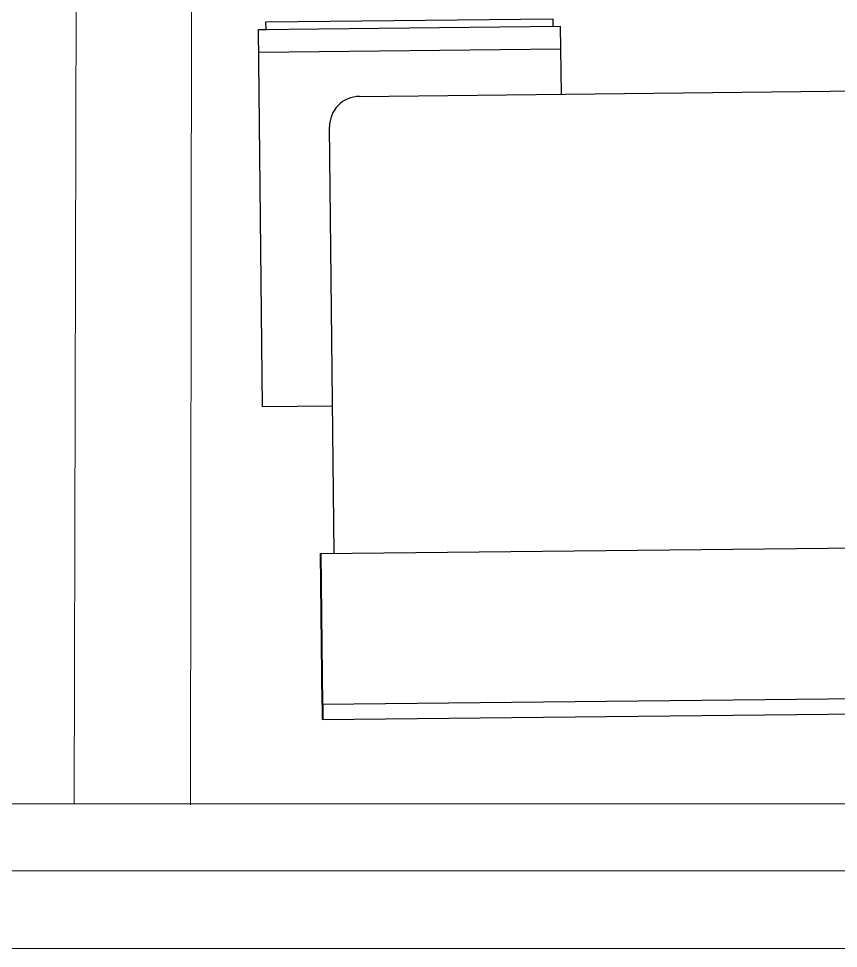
# Model space of a CAD drawing. Header units: inches. Extents: x 164.3 to 247.9, y 15.6 to 56.7.
# Drawn here: x 240.801 to 241.654, y 26.065 to 27.032 of the extents above; entities that cross this region are included whole.
import ezdxf

# ---------------------------------------------------------------- set-up
doc = ezdxf.new("R2010")
doc.units = ezdxf.units.IN
doc.header["$MEASUREMENT"] = 0
doc.layers.get('0').update_dxf_attribs({"lineweight": 0})
doc.layers.add('WALL 1 100', color=250, linetype='Continuous', lineweight=9)
doc.layers.add('провода', color=1, linetype='Continuous', lineweight=5)

msp = doc.modelspace()

# ---------------------------------------------------------------- linework, layer by layer
at = {"color": 7, "linetype": 'ByBlock', "lineweight": -2}
for p, q in [((241.05056, 27.02051), (241.36443, 27.0239)), ((241.05832, 27.02844), (241.3565, 27.03166)), ((241.05841, 27.0206), (241.05832, 27.02844)), ((241.3565, 27.03166), (241.35658, 27.02382)), ((241.36443, 27.0239), (241.36519, 26.95335)), ((241.05056, 27.02051), (241.05841, 27.0206)), ((241.0548, 26.62817), (241.05056, 27.02051)), ((241.05081, 26.99697), (241.36468, 27.00036)), ((241.15547, 26.95108), (242.34818, 26.96397)), ((241.12921, 26.47574), (241.12442, 26.91935)), ((241.12756, 26.62896), (241.0548, 26.62817)), ((241.11502, 26.47559), (241.8997, 26.48407)), ((241.11671, 26.31865), (241.11502, 26.47559)), ((241.11717, 26.31864), (241.11548, 26.47557)), ((241.11743, 26.31837), (241.11574, 26.4753)), ((241.90139, 26.32714), (241.11671, 26.31865)), ((241.11671, 26.31865), (241.11688, 26.30296)), ((241.11717, 26.31864), (241.11734, 26.30294)), ((241.11743, 26.31837), (241.1176, 26.30268)), ((241.11688, 26.30296), (241.90156, 26.31144))]:
    msp.add_line(p, q, dxfattribs=at)
msp.add_arc((241.15581, 26.91969), 0.03139, 90.61917, 180.61917, dxfattribs=at)
at = {"layer": 'WALL 1 100', "color": 0}
for p, q in [((240.86258, 27.73375), (240.85885, 26.21576)), ((240.98197, 27.73375), (240.97977, 26.21432)), ((247.77369, 26.21512), (229.02288, 26.21627)), ((247.92369, 26.06512), (229.02288, 26.06512))]:
    msp.add_line(p, q, dxfattribs=at)
at = {"layer": 'провода', "color": 1}
msp.add_line((234.82329, 26.14696), (247.84706, 26.14467), dxfattribs=at)

doc.saveas('drawing.dxf')
